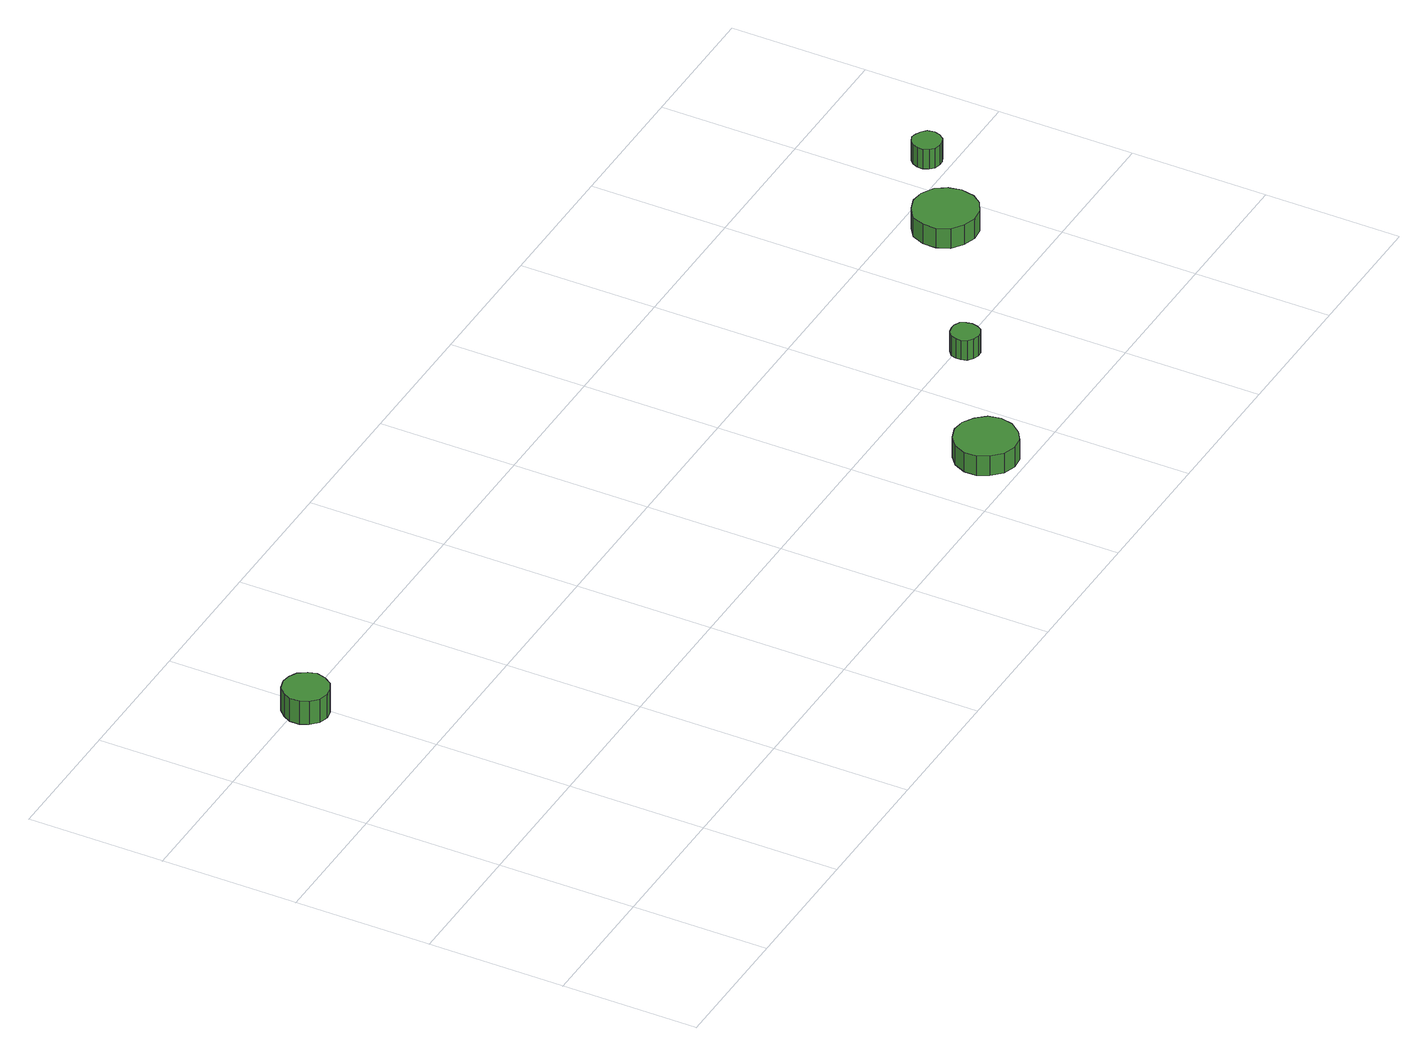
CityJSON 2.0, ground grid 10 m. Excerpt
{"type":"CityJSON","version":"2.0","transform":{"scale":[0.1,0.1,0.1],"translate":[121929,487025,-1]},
"CityObjects":{
"tree1":{"type":"SolitaryVegetationObject","attributes":{"function":"something"}},
"tree2":{"type":"SolitaryVegetationObject","attributes":{"function":"something"},"geometry":[{"type":"MultiSurface","lod":"1","boundaries":[[[0,1,2,3,4,5,6,7,8,9,10,11,12,13,14]],[[15,16,17,18,19,20,21,22,23,24,25,26,27,28,29]],[[0,29,28,1]],[[1,28,27,2]],[[2,27,26,3]],[[3,26,25,4]],[[4,25,24,5]],[[5,24,23,6]],[[6,23,22,7]],[[7,22,21,8]],[[8,21,20,9]],[[9,20,19,10]],[[10,19,18,11]],[[11,18,17,12]],[[12,17,16,13]],[[13,16,15,14]],[[14,15,29,0]]]}]},
"tree3":{"type":"SolitaryVegetationObject","attributes":{"function":"something"},"geometry":[{"type":"MultiSurface","lod":"1","boundaries":[[[30,31,32,33,34,35,36,37,38,39,40,41,42,43,44]],[[45,46,47,48,49,50,51,52,53,54,55,56,57,58,59]],[[30,59,58,31]],[[31,58,57,32]],[[32,57,56,33]],[[33,56,55,34]],[[34,55,54,35]],[[35,54,53,36]],[[36,53,52,37]],[[37,52,51,38]],[[38,51,50,39]],[[39,50,49,40]],[[40,49,48,41]],[[41,48,47,42]],[[42,47,46,43]],[[43,46,45,44]],[[44,45,59,30]]]}]},
"tree4":{"type":"SolitaryVegetationObject","attributes":{"function":"something"},"geometry":[{"type":"MultiSurface","lod":"1","boundaries":[[[60,61,62,63,64,65,66,67,68,69,70,71,72,73,74]],[[75,76,77,78,79,80,81,82,83,84,85,86,87,88,89]],[[60,89,88,61]],[[61,88,87,62]],[[62,87,86,63]],[[63,86,85,64]],[[64,85,84,65]],[[65,84,83,66]],[[66,83,82,67]],[[67,82,81,68]],[[68,81,80,69]],[[69,80,79,70]],[[70,79,78,71]],[[71,78,77,72]],[[72,77,76,73]],[[73,76,75,74]],[[74,75,89,60]]]}]},
"tree5":{"type":"SolitaryVegetationObject","attributes":{"function":"something"},"geometry":[{"type":"MultiSurface","lod":"1","boundaries":[[[90,91,92,93,94,95,96,97,98,99,100,101,102,103,104]],[[105,106,107,108,109,110,111,112,113,114,115,116,117,118,119]],[[90,119,118,91]],[[91,118,117,92]],[[92,117,116,93]],[[93,116,115,94]],[[94,115,114,95]],[[95,114,113,96]],[[96,113,112,97]],[[97,112,111,98]],[[98,111,110,99]],[[99,110,109,100]],[[100,109,108,101]],[[101,108,107,102]],[[102,107,106,103]],[[103,106,105,104]],[[104,105,119,90]]]}]},
"tree6":{"type":"SolitaryVegetationObject","attributes":{"function":"something"},"geometry":[{"type":"MultiSurface","lod":"1","boundaries":[[[120,121,122,123,124,125,126,127,128,129,130,131,132,133,134]],[[135,136,137,138,139,140,141,142,143,144,145,146,147,148,149]],[[120,149,148,121]],[[121,148,147,122]],[[122,147,146,123]],[[123,146,145,124]],[[124,145,144,125]],[[125,144,143,126]],[[126,143,142,127]],[[127,142,141,128]],[[128,141,140,129]],[[129,140,139,130]],[[130,139,138,131]],[[131,138,137,132]],[[132,137,136,133]],[[133,136,135,134]],[[134,135,149,120]]]}]}
},
"vertices":[
[111,295,27],[109,301,27],[105,307,27],[99,310,27],[93,311,27],[86,309,27],[81,304,27],[78,298,27],[78,291,27],[81,285,27],[86,280,27],[93,278,27],[99,279,27],[105,282,27],[109,288,27],[109,288,8],[105,282,8],[99,279,8],[93,278,8],[86,280,8],[81,285,8],[78,291,8],[78,298,8],[81,304,8],[86,309,8],[93,311,8],[99,310,8],[105,307,8],[109,301,8],[111,295,8],
[577,28,25],[575,37,25],[569,44,25],[561,49,25],[552,50,25],[543,47,25],[536,41,25],[532,32,25],[532,23,25],[536,15,25],[543,8,25],[552,5,25],[561,6,25],[569,11,25],[575,19,25],[575,19,9],[569,11,9],[561,6,9],[552,5,9],[543,8,9],[536,15,9],[532,23,9],[532,32,9],[536,41,9],[543,47,9],[552,50,9],[561,49,9],[569,44,9],[575,37,9],[577,28,9],
[663,95,24],[662,99,24],[660,103,24],[656,105,24],[652,105,24],[648,104,24],[644,101,24],[643,97,24],[643,93,24],[644,89,24],[648,86,24],[652,85,24],[656,85,24],[660,87,24],[662,91,24],[662,91,8],[660,87,8],[656,85,8],[652,85,8],[648,86,8],[644,89,8],[643,93,8],[643,97,8],[644,101,8],[648,104,8],[652,105,8],[656,105,8],[660,103,8],[662,99,8],[663,95,8],
[792,171,24],[790,180,24],[785,188,24],[776,193,24],[767,194,24],[758,191,24],[750,185,24],[746,176,24],[746,166,24],[750,157,24],[758,151,24],[767,148,24],[776,149,24],[785,154,24],[790,161,24],[790,161,8],[785,154,8],[776,149,8],[767,148,8],[758,151,8],[750,157,8],[746,166,8],[746,176,8],[750,185,8],[758,191,8],[767,194,8],[776,193,8],[785,188,8],[790,180,8],[792,171,8],
[841,217,24],[840,222,24],[837,225,24],[833,227,24],[829,228,24],[825,226,24],[822,223,24],[820,219,24],[820,215,24],[822,211,24],[825,208,24],[829,207,24],[833,207,24],[837,209,24],[840,213,24],[840,213,8],[837,209,8],[833,207,8],[829,207,8],[825,208,8],[822,211,8],[820,215,8],[820,219,8],[822,223,8],[825,226,8],[829,228,8],[833,227,8],[837,225,8],[840,222,8],[841,217,8]
]}
